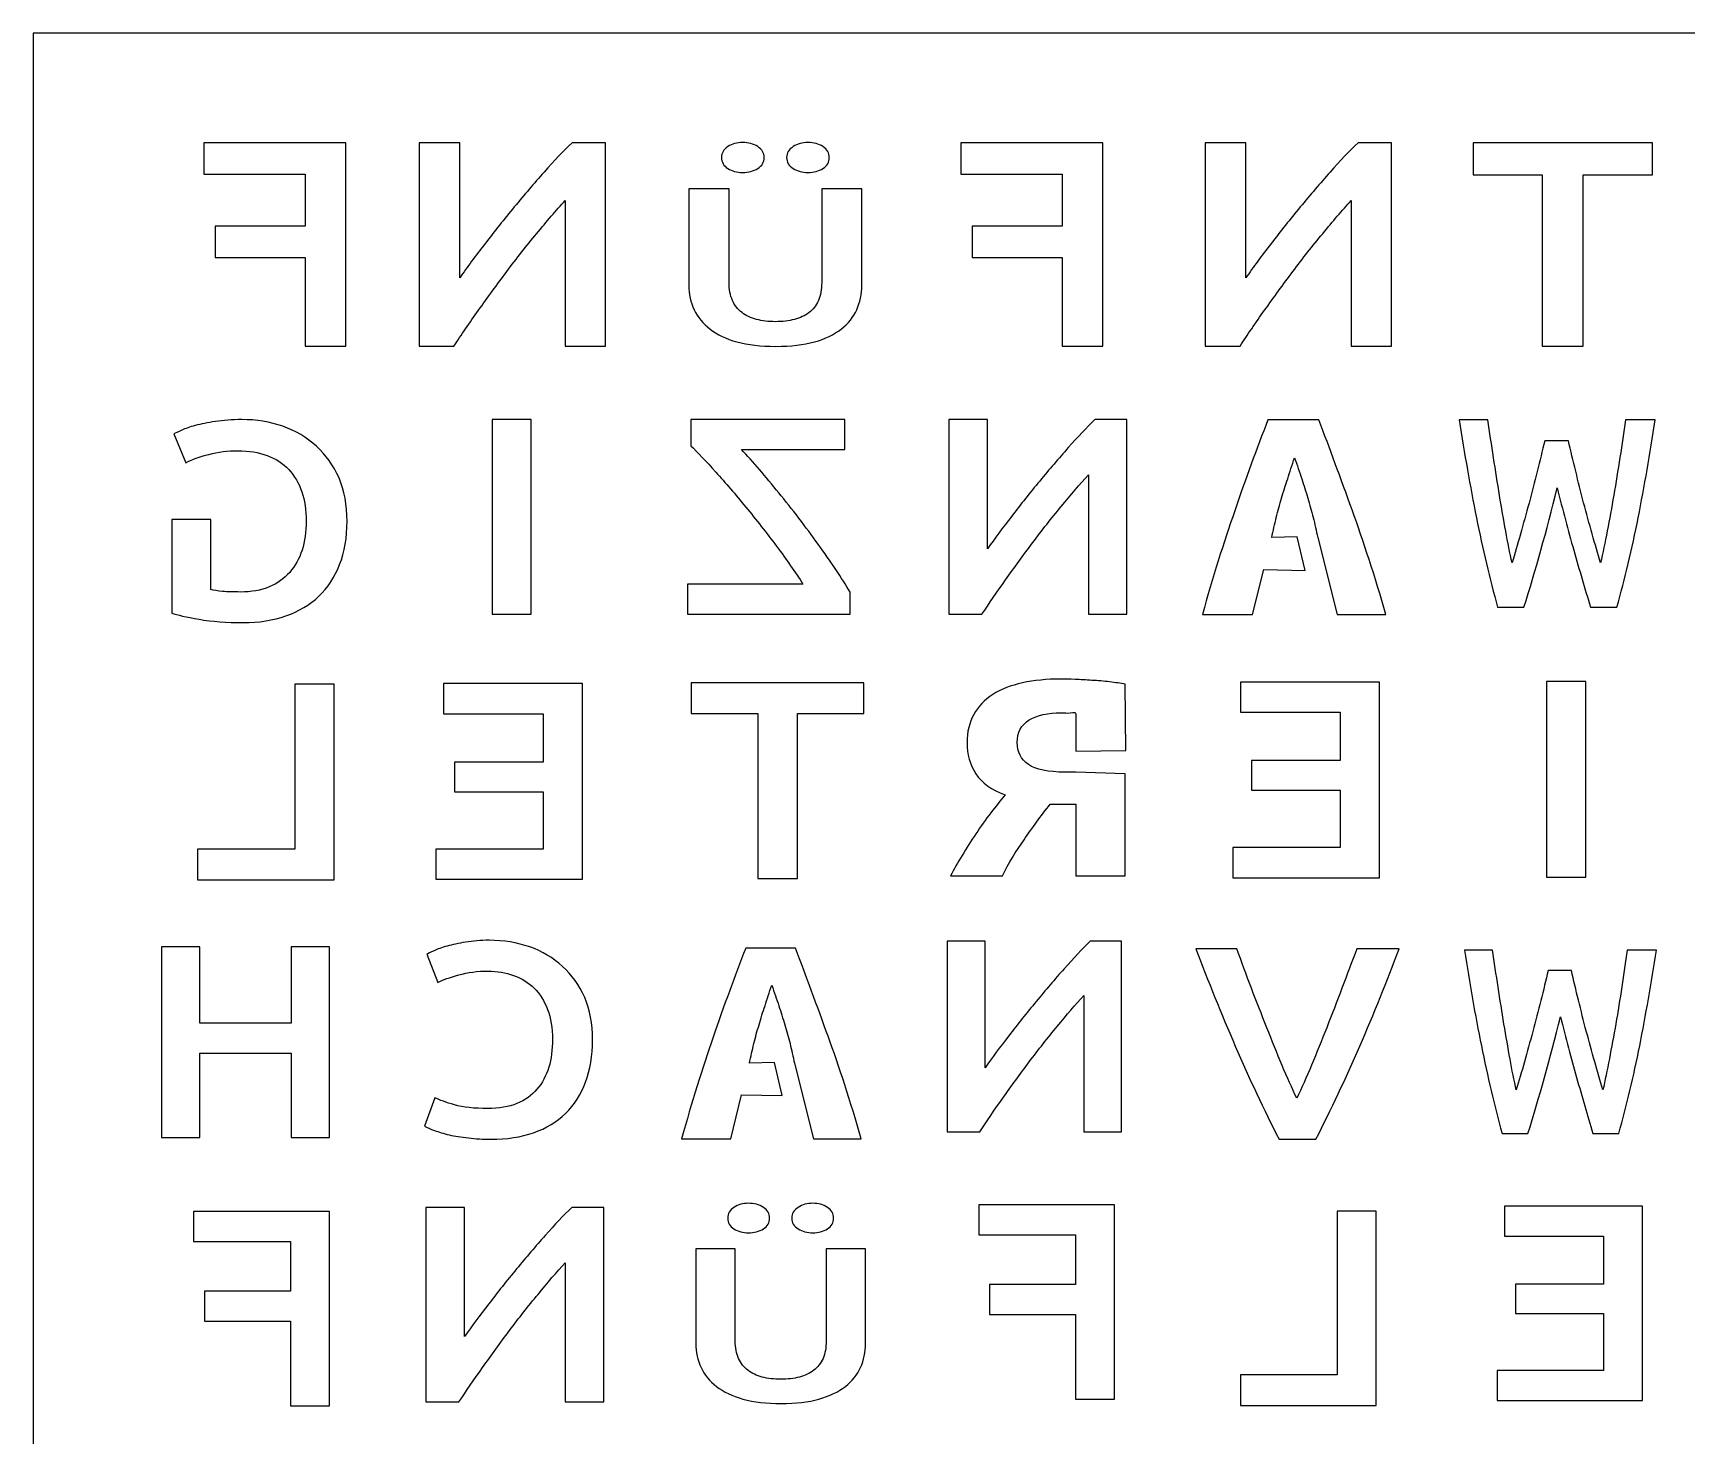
# Model space of a CAD drawing. Extents: x 0 to 384, y 0 to 384.
# Drawn here: x 0 to 207.7, y 207.9 to 384.2 of the extents above; entities that cross this region are included whole.
import ezdxf

# ---------------------------------------------------------------- set-up
doc = ezdxf.new("R2010")
doc.units = 0
doc.layers.add('Ebene_1', color=7, linetype='CONTINUOUS')

msp = doc.modelspace()

# ---------------------------------------------------------------- linework, layer by layer
at = {"layer": 'Ebene_1', "color": 7}
for p, q in [((384.19907, 384.178497), (-0.03842, 384.178497)), ((-0.03842, 384.178497), (-0.03842, -0.036533)), ((39.266135, 370.394934), (21.42568, 370.394934)), ((21.42568, 370.394934), (21.42568, 366.450466)), ((39.266135, 344.848059), (39.266135, 370.394934)), ((53.573332, 370.394934), (48.481878, 370.394934)), ((48.481878, 370.394934), (48.481878, 344.848059)), ((53.573332, 353.437414), (53.573332, 370.394934)), ((71.861835, 370.394934), (67.666477, 370.394934)), ((71.861835, 344.848059), (71.861835, 370.394934)), ((134.36432, 370.394935), (116.52378, 370.394935)), ((116.52378, 370.394935), (116.52378, 366.450463)), ((134.36432, 344.848059), (134.36432, 370.394935)), ((152.322992, 370.394934), (147.231538, 370.394934)), ((147.231538, 370.394934), (147.231538, 344.848059)), ((152.322992, 353.437414), (152.322992, 370.394934)), ((170.611495, 370.394934), (166.416137, 370.394934)), ((170.611495, 344.848059), (170.611495, 370.394934)), ((180.866716, 370.394934), (180.866716, 366.376738)), ((203.391309, 370.394934), (180.866716, 370.394934)), ((203.391309, 366.376738), (203.391309, 370.394934)), ((21.42568, 366.450466), (34.133949, 366.450466)), ((34.133949, 366.450466), (34.133949, 359.925506)), ((89.103141, 366.664404), (89.103141, 366.664404)), ((97.326067, 366.664404), (97.326067, 366.664404)), ((116.52378, 366.450463), (129.232053, 366.450463)), ((129.232053, 366.450463), (129.232053, 359.925507)), ((180.866716, 366.376738), (189.542554, 366.376738)), ((189.542554, 366.376738), (189.542554, 344.848059)), ((194.715471, 344.848059), (194.715471, 366.376738)), ((194.715471, 366.376738), (203.391309, 366.376738)), ((87.394997, 364.595856), (82.350014, 364.595856)), ((82.350014, 364.595856), (82.350014, 352.492057)), ((87.394997, 352.827498), (87.394997, 364.595856)), ((104.079194, 364.595856), (99.034211, 364.595856)), ((99.034211, 364.595856), (99.034211, 352.827498)), ((104.079194, 352.492057), (104.079194, 364.595856)), ((66.811112, 363.13269), (66.811112, 344.848059)), ((165.560772, 363.13269), (165.560772, 344.848059)), ((34.133949, 359.925506), (22.851287, 359.925506)), ((22.851287, 359.925506), (22.851287, 355.981043)), ((129.232053, 359.925507), (117.949446, 359.925507)), ((117.949446, 359.925507), (117.949446, 355.981042)), ((22.851287, 355.981043), (34.133949, 355.981043)), ((34.133949, 355.981043), (34.133949, 344.848059)), ((117.949446, 355.981042), (129.232053, 355.981042)), ((129.232053, 355.981042), (129.232053, 344.848059)), ((34.133949, 344.848059), (39.266135, 344.848059)), ((48.481878, 344.848059), (52.840163, 344.848059)), ((66.811112, 344.848059), (71.861835, 344.848059)), ((93.274191, 344.804885), (93.274191, 344.804885)), ((129.232053, 344.848059), (134.36432, 344.848059)), ((147.231538, 344.848059), (151.589823, 344.848059)), ((165.560772, 344.848059), (170.611495, 344.848059)), ((189.542554, 344.848059), (194.715471, 344.848059)), ((62.54426, 335.608882), (57.630987, 335.608882)), ((57.630987, 335.608882), (57.630987, 311.151707)), ((62.54426, 311.151707), (62.54426, 335.608882)), ((101.947112, 335.608882), (82.605976, 335.608882)), ((82.605976, 335.608882), (82.605976, 332.326749)), ((101.947112, 331.832665), (101.947112, 335.608882)), ((119.875412, 335.608882), (115.001134, 335.608882)), ((115.001134, 335.608882), (115.001134, 311.151707)), ((119.875412, 319.374684), (119.875412, 335.608882)), ((137.38382, 335.608882), (133.367415, 335.608882)), ((137.38382, 311.151707), (137.38382, 335.608882)), ((161.50317, 335.558607), (155.09153, 335.558607)), ((182.728771, 335.573089), (179.133328, 335.573089)), ((203.748283, 335.573089), (200.014554, 335.573089)), ((17.65412, 333.809002), (19.135901, 330.173953)), ((192.851325, 332.923108), (189.864342, 332.923108)), ((25.686931, 331.691498), (25.686931, 331.691498)), ((88.962035, 331.832665), (101.947112, 331.832665)), ((132.548536, 328.656408), (132.548536, 311.151707)), ((22.294433, 323.04502), (17.38116, 323.04502)), ((17.38116, 323.04502), (17.38116, 311.292874)), ((22.294433, 314.25738), (22.294433, 323.04502)), ((158.78755, 320.879234), (155.57002, 320.781414)), ((159.77622, 316.653662), (158.78755, 320.87924)), ((161.35962, 320.781581), (163.79988, 311.101433)), ((153.17762, 311.101433), (154.56522, 316.751482)), ((154.56522, 316.751482), (159.77622, 316.653662)), ((96.682891, 314.927924), (82.177039, 314.927924)), ((82.177039, 314.927924), (82.177039, 311.151707)), ((102.610014, 311.151707), (102.610014, 313.939755)), ((183.94569, 312.029027), (187.26456, 312.029027)), ((195.617051, 312.029027), (198.935921, 312.029027)), ((57.630987, 311.151707), (62.54426, 311.151707)), ((82.177039, 311.151707), (102.610014, 311.151707)), ((115.001134, 311.151707), (119.173516, 311.151707)), ((132.548536, 311.151707), (137.38382, 311.151707)), ((146.86171, 311.101433), (153.17762, 311.101433)), ((163.79988, 311.101433), (169.92442, 311.101433)), ((37.802717, 302.347551), (32.861411, 302.347551)), ((32.861411, 302.347551), (32.861411, 281.619582)), ((37.802717, 277.750833), (37.802717, 302.347551)), ((68.965917, 302.437985), (51.51448, 302.437985)), ((51.51448, 302.437985), (51.51448, 298.640223)), ((68.965917, 277.841267), (68.965917, 302.437985)), ((82.656605, 302.528387), (82.656605, 298.659639)), ((104.343447, 302.528387), (82.656605, 302.528387)), ((104.343447, 298.659639), (104.343447, 302.528387)), ((137.239423, 294.02993), (137.180427, 302.363734)), ((169.098977, 302.61882), (151.64754, 302.61882)), ((151.64754, 302.61882), (151.64754, 298.821058)), ((169.098977, 278.022102), (169.098977, 302.61882)), ((195.045377, 302.709222), (190.104071, 302.709222)), ((190.104071, 302.709222), (190.104071, 278.112504)), ((195.045377, 278.112504), (195.045377, 302.709222)), ((51.51448, 298.640223), (64.024611, 298.640223)), ((64.024611, 298.640223), (64.024611, 292.570902)), ((82.656605, 298.659639), (91.009765, 298.659639)), ((91.009765, 298.659639), (91.009765, 277.931669)), ((95.990287, 277.931669), (95.990287, 298.659639)), ((95.990287, 298.659639), (104.343447, 298.659639)), ((130.971686, 298.650462), (130.971686, 293.942048)), ((151.64754, 298.821058), (164.157671, 298.821058)), ((164.157671, 298.821058), (164.157671, 292.751737)), ((130.971686, 293.942048), (137.239423, 294.02993)), ((64.024611, 292.570902), (52.887065, 292.570902)), ((52.887065, 292.570902), (52.887065, 288.84413)), ((130.971686, 291.303902), (129.608791, 291.303902)), ((137.180427, 291.098613), (130.971682, 291.304395)), ((137.180427, 278.270174), (137.180427, 291.098613)), ((164.157671, 292.751737), (153.020125, 292.751737)), ((153.020125, 292.751737), (153.020125, 289.024965)), ((52.887065, 288.84413), (64.024611, 288.84413)), ((64.024611, 288.84413), (64.024611, 281.639029)), ((153.020125, 289.024965), (164.157671, 289.024965)), ((164.157671, 289.024965), (164.157671, 281.819864)), ((127.741115, 287.275636), (130.971682, 287.275636)), ((130.971682, 287.275636), (130.971682, 278.270174)), ((20.625797, 281.619582), (20.625797, 277.750833)), ((32.861411, 281.619582), (20.625797, 281.619582)), ((64.024611, 281.639029), (50.573279, 281.639029)), ((50.573279, 281.639029), (50.573279, 277.841267)), ((164.157671, 281.819864), (150.706339, 281.819864)), ((150.706339, 281.819864), (150.706339, 278.022102)), ((20.625797, 277.750833), (37.802717, 277.750833)), ((50.573279, 277.841267), (68.965917, 277.841267)), ((91.009765, 277.931669), (95.990287, 277.931669)), ((115.22267, 278.270174), (121.73428, 278.270174)), ((130.971682, 278.270174), (137.180427, 278.270174)), ((150.706339, 278.022102), (169.098977, 278.022102)), ((190.104071, 278.112504), (195.045377, 278.112504)), ((20.892182, 269.341651), (16.083135, 269.341651)), ((16.083135, 269.341651), (16.083135, 245.40329)), ((20.892182, 259.773213), (20.892182, 269.341651)), ((37.189506, 269.341651), (32.38046, 269.341651)), ((32.38046, 269.341651), (32.38046, 259.773213)), ((37.189506, 245.40329), (37.189506, 269.341651)), ((49.414008, 268.410011), (50.826188, 264.852072)), ((95.761747, 269.173858), (89.486117, 269.173858)), ((119.578267, 270.053131), (114.807388, 270.053131)), ((114.807388, 270.053131), (114.807388, 246.11477)), ((119.578267, 254.163311), (119.578267, 270.053131)), ((136.715266, 270.053131), (132.784062, 270.053131)), ((136.715266, 246.11477), (136.715266, 270.053131)), ((151.189564, 269.104491), (146.037014, 269.104491)), ((171.570761, 269.104491), (166.265543, 269.104491)), ((183.317526, 268.950871), (179.798354, 268.950871)), ((203.891148, 268.950871), (200.236623, 268.950871)), ((193.225349, 266.357104), (190.301729, 266.357104)), ((131.982554, 263.248141), (131.982554, 246.11477)), ((32.38046, 259.773213), (20.892182, 259.773213)), ((20.892182, 245.40329), (20.892182, 256.00802)), ((20.892182, 256.00802), (32.38046, 256.00802)), ((32.38046, 256.00802), (32.38046, 245.40329)), ((93.103737, 254.805886), (89.954457, 254.710136)), ((94.071437, 250.669941), (93.103737, 254.805881)), ((95.621247, 254.7103), (98.009737, 245.235498)), ((50.444517, 250.37852), (49.146838, 246.820581)), ((87.612817, 245.235498), (88.970967, 250.765691)), ((88.970967, 250.765691), (94.071437, 250.669941)), ((16.083135, 245.40329), (20.892182, 245.40329)), ((32.38046, 245.40329), (37.189506, 245.40329)), ((81.430877, 245.235498), (87.612817, 245.235498)), ((98.009737, 245.235498), (104.00436, 245.235498)), ((114.807388, 246.11477), (118.89126, 246.11477)), ((131.982554, 246.11477), (136.715266, 246.11477)), ((184.50863, 245.906252), (187.757097, 245.906252)), ((195.932405, 245.906252), (199.180871, 245.906252)), ((57.505419, 245.162512), (57.505419, 245.162512)), ((156.494782, 245.16613), (161.112993, 245.16613)), ((135.811032, 236.921792), (118.755724, 236.921792)), ((118.755724, 236.921792), (118.755724, 233.150917)), ((135.811032, 212.499217), (135.811032, 236.921792)), ((37.191572, 236.105021), (20.136264, 236.105021)), ((20.136264, 236.105021), (20.136264, 232.334146)), ((37.191572, 211.682446), (37.191572, 236.105021)), ((54.170534, 236.595072), (49.303151, 236.595072)), ((49.303151, 236.595072), (49.303151, 212.172497)), ((54.170534, 220.38384), (54.170534, 236.595072)), ((71.654172, 236.595072), (67.643449, 236.595072)), ((71.654172, 212.172497), (71.654172, 236.595072)), ((168.684132, 236.144112), (163.777811, 236.144112)), ((163.777811, 236.144112), (163.777811, 215.562895)), ((168.684132, 211.721537), (168.684132, 236.144112)), ((202.160832, 236.758422), (184.83295, 236.758422)), ((184.83295, 236.758422), (184.83295, 232.987547)), ((202.160832, 212.335847), (202.160832, 236.758422)), ((89.845865, 233.418084), (89.845865, 233.418084)), ((97.916148, 233.418084), (97.916148, 233.418084)), ((118.755724, 233.150917), (130.904711, 233.150917)), ((130.904711, 233.150917), (130.904711, 226.913116)), ((184.83295, 232.987547), (197.254511, 232.987547)), ((197.254511, 232.987547), (197.254511, 226.961197)), ((20.136264, 232.334146), (32.285251, 232.334146)), ((32.285251, 232.334146), (32.285251, 226.096345)), ((88.16943, 231.387935), (83.218097, 231.387935)), ((83.218097, 231.387935), (83.218097, 219.508821)), ((88.16943, 219.838034), (88.16943, 231.387935)), ((104.543916, 231.387935), (99.592583, 231.387935)), ((99.592583, 231.387935), (99.592583, 219.838034)), ((104.543916, 219.508821), (104.543916, 231.387935)), ((66.825729, 229.652434), (66.825729, 212.172497)), ((130.904711, 226.913116), (120.118591, 226.913116)), ((120.118591, 226.913116), (120.118591, 223.142246)), ((197.254511, 226.961197), (186.195817, 226.961197)), ((186.195817, 226.961197), (186.195817, 223.26081)), ((32.285251, 226.096345), (21.499131, 226.096345)), ((21.499131, 226.096345), (21.499131, 222.325475)), ((21.499131, 222.325475), (32.285251, 222.325475)), ((32.285251, 222.325475), (32.285251, 211.682446)), ((120.118591, 223.142246), (130.904711, 223.142246)), ((130.904711, 223.142246), (130.904711, 212.499217)), ((186.195817, 223.26081), (197.254511, 223.26081)), ((197.254511, 223.26081), (197.254511, 216.106721)), ((197.254511, 216.106721), (183.898413, 216.106721)), ((183.898413, 216.106721), (183.898413, 212.335847)), ((151.628824, 215.562895), (151.628824, 211.721537)), ((163.777811, 215.562895), (151.628824, 215.562895)), ((49.303151, 212.172497), (53.469631, 212.172497)), ((66.825729, 212.172497), (71.654172, 212.172497)), ((93.939487, 211.964347), (93.939487, 211.964347)), ((130.904711, 212.499217), (135.811032, 212.499217)), ((183.898413, 212.335847), (202.160832, 212.335847)), ((32.285251, 211.682446), (37.191572, 211.682446)), ((151.628824, 211.721537), (168.684132, 211.721537))]:
    msp.add_line(p, q, dxfattribs=at)
for points in [[(67.666477, 370.394934), (66.5803, 369.362737), (65.41266, 368.133931), (64.163556, 366.708515)], [(87.2361, 369.906993), (86.706443, 369.571553), (86.441615, 369.114981), (86.441615, 368.537278)], [(89.103141, 370.438106), (88.388104, 370.438106), (87.765757, 370.261069), (87.2361, 369.906993)], [(91.009907, 369.906993), (90.453767, 370.261069), (89.818178, 370.438106), (89.103141, 370.438106)], [(91.804392, 368.537278), (91.804392, 369.114981), (91.539564, 369.571553), (91.009907, 369.906993)], [(95.459026, 369.906993), (94.902886, 369.571553), (94.624816, 369.114981), (94.624816, 368.537278)], [(97.326067, 370.438106), (96.61103, 370.438106), (95.988683, 370.261069), (95.459026, 369.906993)], [(99.193108, 369.906993), (98.663451, 370.261069), (98.041104, 370.438106), (97.326067, 370.438106)], [(99.987593, 368.537278), (99.987593, 369.114981), (99.722765, 369.571553), (99.193108, 369.906993)], [(166.416137, 370.394934), (165.32996, 369.362737), (164.16232, 368.133931), (162.913216, 366.708515)], [(86.441615, 368.537278), (86.441615, 367.959576), (86.706443, 367.503004), (87.2361, 367.167564)], [(91.009907, 367.167564), (91.539564, 367.503004), (91.804392, 367.959576), (91.804392, 368.537278)], [(94.624816, 368.537278), (94.624816, 367.959576), (94.902886, 367.503004), (95.459026, 367.167564)], [(99.193108, 367.167564), (99.722765, 367.503004), (99.987593, 367.959576), (99.987593, 368.537278)], [(64.163556, 366.708515), (62.914453, 365.307676), (61.665349, 363.845397), (60.416246, 362.321678)], [(87.2361, 367.167564), (87.765757, 366.832124), (88.388104, 366.664404), (89.103141, 366.664404)], [(89.103141, 366.664404), (89.818178, 366.664404), (90.453767, 366.832124), (91.009907, 367.167564)], [(95.459026, 367.167564), (95.988683, 366.832124), (96.61103, 366.664404), (97.326067, 366.664404)], [(97.326067, 366.664404), (98.041104, 366.664404), (98.663451, 366.832124), (99.193108, 367.167564)], [(162.913216, 366.708515), (161.664113, 365.307676), (160.415009, 363.845397), (159.165906, 362.321678)], [(60.416246, 362.321678), (59.139988, 360.797958), (57.918039, 359.261952), (56.750399, 357.713659)], [(63.226729, 358.967037), (64.475832, 360.515333), (65.670627, 361.903884), (66.811112, 363.13269)], [(159.165906, 362.321678), (157.889648, 360.797958), (156.667699, 359.261952), (155.500059, 357.713659)], [(161.976389, 358.967037), (163.225492, 360.515333), (164.420287, 361.903884), (165.560772, 363.13269)], [(56.750399, 357.713659), (55.555605, 356.18994), (54.496582, 354.764525), (53.573332, 353.437414)], [(59.479419, 354.211562), (60.701368, 355.858162), (61.950471, 357.44332), (63.226729, 358.967037)], [(155.500059, 357.713659), (154.305265, 356.18994), (153.246242, 354.764525), (152.322992, 353.437414)], [(158.229079, 354.211562), (159.451028, 355.858162), (160.700131, 357.44332), (161.976389, 358.967037)], [(55.935767, 349.34549), (57.076252, 350.967514), (58.25747, 352.589538), (59.479419, 354.211562)], [(154.685427, 349.34549), (155.825912, 350.967514), (157.00713, 352.589538), (158.229079, 354.211562)], [(82.350014, 352.492057), (82.350014, 351.373923), (82.575118, 350.348967), (83.025327, 349.417189)], [(87.831964, 350.563276), (87.540653, 351.196885), (87.394997, 351.951626), (87.394997, 352.827498)], [(99.034211, 352.827498), (99.034211, 351.951626), (98.901797, 351.196885), (98.636968, 350.563276)], [(103.443606, 349.417189), (103.867331, 350.348967), (104.079194, 351.373923), (104.079194, 352.492057)], [(52.840163, 344.848059), (53.763413, 346.248898), (54.795281, 347.748042), (55.935767, 349.34549)], [(83.025327, 349.417189), (83.449052, 348.48541), (84.111124, 347.674763), (85.011541, 346.985247)], [(89.023693, 349.053795), (88.494036, 349.445142), (88.096793, 349.948302), (87.831964, 350.563276)], [(98.636968, 350.563276), (98.345657, 349.948302), (97.948414, 349.445142), (97.44524, 349.053795)], [(101.497116, 346.985247), (102.37105, 347.674763), (103.01988, 348.48541), (103.443606, 349.417189)], [(151.589823, 344.848059), (152.513073, 346.248898), (153.544941, 347.748042), (154.685427, 349.34549)], [(85.011541, 346.985247), (85.885475, 346.295731), (87.010996, 345.755299), (88.388104, 345.363953)], [(90.85101, 348.187241), (90.135973, 348.373597), (89.526867, 348.662448), (89.023693, 349.053795)], [(93.234466, 347.907708), (92.360532, 347.907708), (91.566047, 348.000885), (90.85101, 348.187241)], [(95.617923, 348.187241), (94.902886, 348.000885), (94.1084, 347.907708), (93.234466, 347.907708)], [(97.44524, 349.053795), (96.915583, 348.662448), (96.306477, 348.373597), (95.617923, 348.187241)], [(98.120552, 345.363953), (99.471178, 345.755299), (100.596699, 346.295731), (101.497116, 346.985247)], [(88.388104, 345.363953), (89.765213, 344.991241), (91.393908, 344.804885), (93.274191, 344.804885)], [(93.274191, 344.804885), (95.154473, 344.804885), (96.769927, 344.991241), (98.120552, 345.363953)], [(20.344722, 334.867755), (19.642826, 334.679532), (19.07091, 334.479546), (18.628976, 334.267795)], [(22.879346, 335.361839), (21.891493, 335.220672), (21.046618, 335.055977), (20.344722, 334.867755)], [(26.193855, 335.608881), (24.94604, 335.608881), (23.841204, 335.526534), (22.879346, 335.361839)], [(31.341093, 334.76188), (29.729332, 335.326547), (28.013586, 335.608881), (26.193855, 335.608881)], [(35.55247, 332.256166), (34.356647, 333.361974), (32.952855, 334.197212), (31.341093, 334.76188)], [(133.367415, 335.608882), (132.327568, 334.620713), (131.209734, 333.444321), (130.013911, 332.079707)], [(155.09153, 335.558607), (153.68801, 331.976306), (152.30041, 328.170105), (150.92877, 324.139984)], [(165.66593, 324.258529), (164.23048, 328.235952), (162.84292, 332.002645), (161.50317, 335.558607)], [(179.133328, 335.573089), (179.778664, 331.314999), (180.497752, 327.215457), (181.290594, 323.274461)], [(183.447859, 330.816712), (183.189725, 332.424821), (182.950029, 334.01028), (182.728771, 335.573089)], [(200.014554, 335.573089), (199.793296, 334.032929), (199.562819, 332.458795), (199.323122, 330.850686)], [(201.618674, 323.274461), (202.393078, 327.215457), (203.102947, 331.314999), (203.748283, 335.573089)], [(18.628976, 334.267795), (18.161045, 334.056045), (17.836093, 333.903114), (17.65412, 333.809002)], [(189.864342, 332.923108), (189.569331, 331.700039), (189.255882, 330.420348), (188.923995, 329.084032)], [(193.764015, 329.118006), (193.432128, 330.431672), (193.127898, 331.700039), (192.851325, 332.923108)], [(19.135901, 330.173953), (19.915785, 330.597454), (20.890641, 330.950371), (22.060468, 331.232705)], [(22.060468, 331.232705), (23.204298, 331.538567), (24.413119, 331.691498), (25.686931, 331.691498)], [(25.686931, 331.691498), (28.468519, 331.691498), (30.600203, 330.903316), (32.081984, 329.326951)], [(38.399048, 328.268199), (37.697152, 329.844563), (36.748293, 331.173886), (35.55247, 332.256166)], [(82.605976, 332.326749), (83.463849, 331.479747), (84.503695, 330.373939), (85.725514, 329.009325)], [(91.2237, 329.326951), (90.417819, 330.268064), (89.663931, 331.103302), (88.962035, 331.832665)], [(130.013911, 332.079707), (128.818088, 330.738621), (127.622265, 329.338715), (126.426442, 327.87999)], [(157.57963, 328.169937), (157.83483, 329.012835), (158.12192, 329.895241), (158.44091, 330.817155)], [(158.44091, 330.817155), (158.7599, 329.895241), (159.06293, 329.012835), (159.35002, 328.169937)], [(184.194605, 326.060335), (183.936471, 327.623145), (183.687556, 329.208604), (183.447859, 330.816712)], [(199.323122, 330.850686), (199.064988, 329.242578), (198.806854, 327.657119), (198.548719, 326.094309)], [(32.081984, 329.326951), (33.537768, 327.774114), (34.26566, 325.609555), (34.26566, 322.833274)], [(85.725514, 329.009325), (86.947333, 327.668239), (88.208146, 326.19775), (89.507954, 324.597857)], [(93.641342, 326.397736), (92.809465, 327.432961), (92.003584, 328.409366), (91.2237, 329.326951)], [(129.117044, 324.668441), (130.312867, 326.150694), (131.456697, 327.480016), (132.548536, 328.656408)], [(188.923995, 329.084032), (188.592108, 327.770366), (188.251002, 326.445375), (187.900677, 325.10906)], [(194.759676, 325.143034), (194.409351, 326.479349), (194.077464, 327.80434), (193.764015, 329.118006)], [(39.412898, 322.833274), (39.412898, 324.880193), (39.074948, 326.691834), (38.399048, 328.268199)], [(96.175966, 323.221484), (95.318093, 324.327289), (94.473219, 325.38604), (93.641342, 326.397736)], [(126.426442, 327.87999), (125.204623, 326.421264), (124.034796, 324.950776), (122.916962, 323.468526)], [(156.81406, 325.720258), (157.03742, 326.536817), (157.29256, 327.353378), (157.57963, 328.169937)], [(159.35002, 328.169937), (159.60519, 327.353378), (159.86037, 326.536817), (160.11558, 325.720258)], [(187.26456, 312.029027), (188.702737, 316.604209), (190.094819, 321.598403), (191.440805, 327.011611)], [(191.440805, 327.011611), (192.123018, 324.271034), (192.814449, 321.666353), (193.515099, 319.197567)], [(89.507954, 324.597857), (90.807761, 323.021496), (92.094571, 321.386313), (93.368382, 319.692309)], [(125.529575, 320.11581), (126.699402, 321.692175), (127.895225, 323.209718), (129.117044, 324.668441)], [(150.92877, 324.139984), (149.52524, 320.136223), (148.16954, 315.790039), (146.86171, 311.101433)], [(156.14421, 323.310108), (156.33555, 324.126668), (156.55886, 324.930037), (156.81406, 325.720258)], [(160.11558, 325.720258), (160.33894, 324.930037), (160.56217, 324.126668), (160.78547, 323.310108)], [(169.92442, 311.101433), (168.52089, 315.921753), (167.10137, 320.307445), (165.66593, 324.258529)], [(184.969008, 321.575755), (184.710874, 323.025318), (184.45274, 324.520178), (184.194605, 326.060335)], [(187.900677, 325.10906), (187.531914, 323.795397), (187.172369, 322.493057), (186.822044, 321.20204)], [(195.838309, 321.236014), (195.469545, 322.527031), (195.110001, 323.829371), (194.759676, 325.143034)], [(198.548719, 326.094309), (198.272147, 324.554152), (197.995574, 323.059292), (197.719002, 321.609729)], [(34.26566, 322.833274), (34.26566, 321.515716), (34.096685, 320.304033), (33.758735, 319.198225)], [(38.477037, 317.398346), (39.100944, 318.97471), (39.412898, 320.786353), (39.412898, 322.833274)], [(98.593608, 319.939351), (97.813724, 321.021632), (97.007843, 322.115676), (96.175966, 323.221484)], [(122.916962, 323.468526), (121.773131, 322.0098), (120.759281, 320.645186), (119.875412, 319.374684)], [(155.57002, 320.781414), (155.76137, 321.65065), (155.95281, 322.493548), (156.14421, 323.310108)], [(160.78547, 323.310108), (160.97681, 322.493548), (161.16823, 321.65065), (161.35962, 320.781414)], [(181.290594, 323.274461), (182.083435, 319.356113), (182.968467, 315.607635), (183.94569, 312.029027)], [(198.935921, 312.029027), (199.931582, 315.607635), (200.825833, 319.356113), (201.618674, 323.274461)], [(122.137077, 315.4573), (123.228916, 317.010137), (124.359748, 318.562973), (125.529575, 320.11581)], [(185.771069, 317.600783), (185.494496, 318.823851), (185.227143, 320.148842), (184.969008, 321.575755)], [(186.822044, 321.20204), (186.453281, 319.933673), (186.102956, 318.733254), (185.771069, 317.600783)], [(196.889284, 317.600783), (196.538959, 318.755903), (196.188634, 319.967647), (195.838309, 321.236014)], [(197.719002, 321.609729), (197.442429, 320.160167), (197.165857, 318.823851), (196.889284, 317.600783)], [(33.758735, 319.198225), (33.394789, 318.115945), (32.874866, 317.186595), (32.198966, 316.410177)], [(93.368382, 319.692309), (94.616197, 318.021833), (95.721034, 316.433705), (96.682891, 314.927924)], [(100.816279, 316.763094), (100.114383, 317.798319), (99.373493, 318.857071), (98.593608, 319.939351)], [(193.515099, 319.197567), (194.21575, 316.728781), (194.9164, 314.339267), (195.617051, 312.029027)], [(32.198966, 316.410177), (31.49707, 315.633759), (30.639197, 315.022035), (29.625347, 314.575006)], [(35.864424, 313.410379), (36.982258, 314.492659), (37.853129, 315.821981), (38.477037, 317.398346)], [(102.610014, 313.939755), (102.090091, 314.810285), (101.492179, 315.751398), (100.816279, 316.763094)], [(23.776213, 314.010338), (23.152306, 314.080922), (22.658379, 314.163269), (22.294433, 314.25738)], [(25.998884, 313.939755), (25.141011, 313.939755), (24.400121, 313.963283), (23.776213, 314.010338)], [(29.625347, 314.575006), (28.585501, 314.151505), (27.37668, 313.939755), (25.998884, 313.939755)], [(119.173516, 311.151707), (120.057385, 312.492793), (121.045239, 313.927991), (122.137077, 315.4573)], [(31.731036, 310.939957), (33.342797, 311.504624), (34.720593, 312.328098), (35.864424, 313.410379)], [(17.38116, 311.292874), (18.05706, 311.057596), (19.200891, 310.79879), (20.812652, 310.516456)], [(20.812652, 310.516456), (22.424414, 310.234122), (24.283138, 310.092955), (26.388827, 310.092955)], [(26.388827, 310.092955), (28.338538, 310.092955), (30.119274, 310.375289), (31.731036, 310.939957)], [(124.258161, 302.521725), (122.811136, 302.205744), (121.566022, 301.718639), (120.522818, 301.060312)], [(129.104011, 302.995697), (127.320469, 302.995697), (125.705186, 302.837706), (124.258161, 302.521725)], [(130.870727, 302.956199), (130.197693, 302.98286), (129.608787, 302.995697), (129.104011, 302.995697)], [(132.990786, 302.837706), (132.250448, 302.89004), (131.543761, 302.929538), (130.870727, 302.956199)], [(135.211801, 302.640218), (134.471462, 302.745874), (133.731125, 302.811045), (132.990786, 302.837706)], [(137.180427, 302.363734), (136.574696, 302.469094), (135.918487, 302.561223), (135.211801, 302.640218)], [(120.522818, 301.060312), (119.479614, 300.401985), (118.688799, 299.559402), (118.150371, 298.532463)], [(118.150371, 298.532463), (117.578292, 297.531889), (117.292251, 296.34696), (117.292251, 294.977676)], [(123.601956, 295.01668), (123.601956, 296.306969), (124.106732, 297.254912), (125.116284, 297.86051)], [(125.116284, 297.86051), (126.125836, 298.466107), (127.455079, 298.768955), (129.104014, 298.768955)], [(129.104014, 298.768955), (129.339577, 298.768955), (129.625616, 298.756119), (129.962134, 298.729458)], [(129.962134, 298.729458), (130.298652, 298.729458), (130.971686, 298.934056), (130.971686, 298.650462)], [(117.292251, 294.977676), (117.292251, 293.555761), (117.66242, 292.265472), (118.402759, 291.106907)], [(125.015329, 292.251845), (124.07308, 292.910172), (123.601956, 293.83175), (123.601956, 295.01668)], [(118.402759, 291.106907), (119.143097, 289.948343), (120.371385, 289.066163), (122.087624, 288.460565)], [(129.608791, 291.303902), (127.488731, 291.303902), (125.957578, 291.619883), (125.015329, 292.251845)], [(122.087624, 288.460565), (121.515545, 287.775972), (120.909813, 287.012285), (120.27043, 286.169702)], [(124.460071, 282.812403), (125.469623, 284.286948), (126.563305, 285.774726), (127.741115, 287.275636)], [(120.27043, 286.169702), (119.631047, 285.353385), (119.00849, 284.484437), (118.402759, 283.562858)], [(118.402759, 283.562858), (117.797027, 282.667545), (117.224948, 281.759099), (116.68652, 280.837521)], [(121.73428, 278.270174), (122.50827, 279.85008), (123.416867, 281.364123), (124.460071, 282.812403)], [(116.68652, 280.837521), (116.114441, 279.942208), (115.62649, 279.086492), (115.22267, 278.270174)], [(57.276417, 270.171709), (56.182295, 270.171709), (55.189952, 270.091108), (54.299388, 269.929907)], [(62.352633, 269.342675), (60.775062, 269.895364), (59.08299, 270.171709), (57.276417, 270.171709)], [(50.330016, 268.859071), (49.897457, 268.651813), (49.59212, 268.502126), (49.414008, 268.410011)], [(51.971199, 269.446304), (51.309637, 269.262074), (50.762576, 269.06633), (50.330016, 268.859071)], [(54.299388, 269.929907), (53.408824, 269.791735), (52.632761, 269.630534), (51.971199, 269.446304)], [(66.474673, 266.890115), (65.304217, 267.972465), (63.930204, 268.789985), (62.352633, 269.342675)], [(89.486117, 269.173858), (88.112367, 265.667549), (86.754207, 261.942089), (85.411667, 257.99746)], [(99.836207, 258.11349), (98.431207, 262.00654), (97.073077, 265.693329), (95.761747, 269.173858)], [(132.784062, 270.053131), (131.766274, 269.085924), (130.672152, 267.934487), (129.501696, 266.598821)], [(146.037014, 269.104491), (147.58914, 265.028405), (149.243045, 260.952321), (150.998729, 256.876239)], [(153.021581, 264.164828), (152.385464, 265.845925), (151.774792, 267.492479), (151.189564, 269.104491)], [(166.265543, 269.104491), (165.65487, 267.492479), (165.031475, 265.845925), (164.395358, 264.164828)], [(166.647213, 256.876239), (168.402897, 260.952321), (170.04408, 265.028405), (171.570761, 269.104491)], [(179.798354, 268.950871), (180.43, 264.783108), (181.133834, 260.77053), (181.909857, 256.913135)], [(184.02136, 264.295391), (183.768702, 265.869387), (183.53409, 267.421213), (183.317526, 268.950871)], [(200.236623, 268.950871), (200.020059, 267.443382), (199.794471, 265.90264), (199.559859, 264.328645)], [(201.806715, 256.913135), (202.564691, 260.77053), (203.259502, 264.783108), (203.891148, 268.950871)], [(53.459713, 265.819279), (54.57928, 266.141681), (55.800625, 266.302882), (57.123749, 266.302882)], [(57.123749, 266.302882), (58.26876, 266.302882), (59.337437, 266.118652), (60.32978, 265.750193)], [(69.260866, 262.986745), (68.57386, 264.52967), (67.645128, 265.830793), (66.474673, 266.890115)], [(129.501696, 266.598821), (128.331241, 265.286183), (127.160785, 263.915974), (125.990329, 262.488193)], [(190.301729, 266.357104), (190.012977, 265.15998), (189.706177, 263.907435), (189.38133, 262.599467)], [(194.118677, 262.63272), (193.793831, 263.918519), (193.496055, 265.15998), (193.225349, 266.357104)], [(50.826188, 264.852072), (51.43686, 265.197503), (52.314702, 265.519905), (53.459713, 265.819279)], [(60.32978, 265.750193), (61.322123, 265.404762), (62.187242, 264.875101), (62.925138, 264.16121)], [(62.925138, 264.16121), (63.63759, 263.44732), (64.197373, 262.549199), (64.604488, 261.466849)], [(91.921437, 261.941925), (92.171227, 262.766943), (92.452227, 263.63063), (92.764447, 264.532987)], [(92.764447, 264.532987), (93.076667, 263.63063), (93.373267, 262.766943), (93.654267, 261.941925)], [(154.9681, 259.190622), (154.306538, 260.825662), (153.657699, 262.483731), (153.021581, 264.164828)], [(164.395358, 264.164828), (163.759241, 262.483731), (163.123124, 260.825662), (162.487006, 259.190622)], [(184.752265, 259.639912), (184.499607, 261.169569), (184.255972, 262.721396), (184.02136, 264.295391)], [(199.559859, 264.328645), (199.307201, 262.754649), (199.054542, 261.202823), (198.801884, 259.673165)], [(70.253209, 257.667113), (70.253209, 259.670609), (69.922428, 261.44382), (69.260866, 262.986745)], [(91.172107, 259.544212), (91.390737, 260.343449), (91.640467, 261.142688), (91.921437, 261.941925)], [(93.654267, 261.941925), (93.904037, 261.142688), (94.153797, 260.343449), (94.403587, 259.544212)], [(125.990329, 262.488193), (124.794429, 261.060411), (123.649418, 259.621117), (122.555296, 258.17031)], [(128.623855, 259.344771), (129.79431, 260.795581), (130.913877, 262.096704), (131.982554, 263.248141)], [(189.38133, 262.599467), (189.056484, 261.313668), (188.722613, 260.016784), (188.37972, 258.708816)], [(195.093217, 258.742069), (194.750324, 260.050037), (194.425477, 261.346921), (194.118677, 262.63272)], [(64.604488, 261.466849), (65.011603, 260.384499), (65.21516, 259.129434), (65.21516, 257.701656)], [(187.757097, 245.906252), (189.164766, 250.38438), (190.527317, 255.272632), (191.844751, 260.571008)], [(191.844751, 260.571008), (192.512491, 257.888568), (193.189255, 255.33914), (193.875042, 252.922724)], [(65.21516, 257.701656), (65.21516, 256.435076), (65.062492, 255.272125), (64.757156, 254.212803)], [(69.375367, 252.347476), (69.960595, 253.890401), (70.253209, 255.663613), (70.253209, 257.667113)], [(85.411667, 257.99746), (84.037907, 254.078631), (82.710967, 249.824643), (81.430877, 245.235498)], [(90.516467, 257.185189), (90.703747, 257.984426), (90.922317, 258.770754), (91.172107, 259.544212)], [(94.403587, 259.544212), (94.622217, 258.770754), (94.840707, 257.984426), (95.059267, 257.185189)], [(104.00436, 245.235498), (102.63061, 249.953564), (101.2412, 254.246221), (99.836207, 258.11349)], [(122.555296, 258.17031), (121.435729, 256.742529), (120.443387, 255.406862), (119.578267, 254.163311)], [(125.112487, 254.888716), (126.257498, 256.431641), (127.427954, 257.916993), (128.623855, 259.344771)], [(156.876452, 254.458222), (156.240335, 255.978119), (155.604218, 257.555585), (154.9681, 259.190622)], [(162.487006, 259.190622), (161.850889, 257.578614), (161.214772, 256.012662), (160.578655, 254.492765)], [(185.510241, 255.250464), (185.257582, 256.669277), (185.004924, 258.132426), (184.752265, 259.639912)], [(188.37972, 258.708816), (188.018779, 257.42302), (187.666862, 256.148307), (187.323968, 254.884676)], [(196.148969, 254.91793), (195.788028, 256.18156), (195.436111, 257.456273), (195.093217, 258.742069)], [(198.801884, 259.673165), (198.531178, 258.16568), (198.260472, 256.70253), (197.989767, 255.283717)], [(89.954457, 254.710136), (90.141747, 255.560933), (90.329127, 256.38595), (90.516467, 257.185189)], [(95.059267, 257.185189), (95.246547, 256.38595), (95.433917, 255.560933), (95.621247, 254.710136)], [(150.998729, 256.876239), (152.754412, 252.800154), (154.58643, 248.896784), (156.494782, 245.16613)], [(161.112993, 245.16613), (163.021345, 248.896784), (164.866085, 252.800154), (166.647213, 256.876239)], [(181.909857, 256.913135), (182.685879, 253.077907), (183.552137, 249.408946), (184.50863, 245.906252)], [(199.180871, 245.906252), (200.155411, 249.408946), (201.030693, 253.077907), (201.806715, 256.913135)], [(64.757156, 254.212803), (64.426375, 253.153482), (63.930204, 252.232333), (63.268642, 251.449356)], [(121.791955, 250.329027), (122.860632, 251.848924), (123.967476, 253.36882), (125.112487, 254.888716)], [(158.70847, 250.313051), (158.123242, 251.579631), (157.512569, 252.961355), (156.876452, 254.458222)], [(160.578655, 254.492765), (159.942537, 252.972869), (159.319142, 251.579631), (158.70847, 250.313051)], [(186.295287, 251.359813), (186.024581, 252.556937), (185.762899, 253.85382), (185.510241, 255.250464)], [(187.323968, 254.884676), (186.963027, 253.643215), (186.620134, 252.468261), (186.295287, 251.359813)], [(197.17765, 251.359813), (196.834757, 252.49043), (196.491863, 253.676469), (196.148969, 254.91793)], [(197.989767, 255.283717), (197.719061, 253.864905), (197.448356, 252.556937), (197.17765, 251.359813)], [(63.268642, 251.449356), (62.60708, 250.689408), (61.767405, 250.090661), (60.749617, 249.653115)], [(66.856343, 248.409563), (67.950465, 249.491914), (68.790139, 250.804551), (69.375367, 252.347476)], [(193.875042, 252.922724), (194.56083, 250.506309), (195.246617, 248.167485), (195.932405, 245.906252)], [(52.925375, 249.480399), (51.856698, 249.802801), (51.029745, 250.102175), (50.444517, 250.37852)], [(57.085582, 249.031339), (55.380787, 249.031339), (53.994052, 249.181026), (52.925375, 249.480399)], [(60.749617, 249.653115), (59.73183, 249.238598), (58.510484, 249.031339), (57.085582, 249.031339)], [(118.89126, 246.11477), (119.75638, 247.427407), (120.723278, 248.83216), (121.791955, 250.329027)], [(62.848804, 245.991547), (64.426375, 246.544236), (65.762221, 247.350242), (66.856343, 248.409563)], [(49.146838, 246.820581), (49.452175, 246.636351), (49.872012, 246.452121), (50.40635, 246.267891)], [(50.40635, 246.267891), (50.915244, 246.083662), (51.525917, 245.899432), (52.238368, 245.715202)], [(52.238368, 245.715202), (52.95082, 245.554001), (53.752327, 245.427343), (54.642891, 245.335228)], [(54.642891, 245.335228), (55.533456, 245.220084), (56.487632, 245.162512), (57.505419, 245.162512)], [(57.505419, 245.162512), (59.490105, 245.162512), (61.271233, 245.438857), (62.848804, 245.991547)], [(89.845865, 237.121735), (89.144102, 237.121735), (88.533307, 236.947983), (88.013482, 236.60048)], [(91.717235, 236.60048), (91.171419, 236.947983), (90.547629, 237.121735), (89.845865, 237.121735)], [(97.916148, 237.121735), (97.214384, 237.121735), (96.60359, 236.947983), (96.083765, 236.60048)], [(99.748531, 236.60048), (99.228706, 236.947983), (98.617912, 237.121735), (97.916148, 237.121735)], [(67.643449, 236.595072), (66.605074, 235.608301), (65.488821, 234.433574), (64.29469, 233.07089)], [(88.013482, 236.60048), (87.493657, 236.271267), (87.233745, 235.823171), (87.233745, 235.256192)], [(87.233745, 235.256192), (87.233745, 234.689214), (87.493657, 234.241117), (88.013482, 233.911904)], [(92.496973, 235.256192), (92.496973, 235.823171), (92.23706, 236.271267), (91.717235, 236.60048)], [(91.717235, 233.911904), (92.23706, 234.241117), (92.496973, 234.689214), (92.496973, 235.256192)], [(96.083765, 236.60048), (95.537949, 236.271267), (95.265041, 235.823171), (95.265041, 235.256192)], [(95.265041, 235.256192), (95.265041, 234.689214), (95.537949, 234.241117), (96.083765, 233.911904)], [(100.528268, 235.256192), (100.528268, 235.823171), (100.268356, 236.271267), (99.748531, 236.60048)], [(99.748531, 233.911904), (100.268356, 234.241117), (100.528268, 234.689214), (100.528268, 235.256192)], [(64.29469, 233.07089), (63.100558, 231.731701), (61.906427, 230.333776), (60.712296, 228.877114)], [(88.013482, 233.911904), (88.533307, 233.582691), (89.144102, 233.418084), (89.845865, 233.418084)], [(89.845865, 233.418084), (90.547629, 233.418084), (91.171419, 233.582691), (91.717235, 233.911904)], [(96.083765, 233.911904), (96.60359, 233.582691), (97.214384, 233.418084), (97.916148, 233.418084)], [(97.916148, 233.418084), (98.617912, 233.418084), (99.228706, 233.582691), (99.748531, 233.911904)], [(60.712296, 228.877114), (59.492206, 227.420452), (58.324034, 225.952044), (57.207781, 224.471891)], [(63.399091, 225.670108), (64.593222, 227.150265), (65.735435, 228.477707), (66.825729, 229.652434)], [(57.207781, 224.471891), (56.065568, 223.015229), (55.053153, 221.652546), (54.170534, 220.38384)], [(59.816698, 221.123918), (60.98487, 222.698053), (62.179001, 224.21345), (63.399091, 225.670108)], [(56.428999, 216.471999), (57.519293, 218.022639), (58.648526, 219.573279), (59.816698, 221.123918)], [(83.218097, 219.508821), (83.218097, 218.411443), (83.439023, 217.405513), (83.880874, 216.491031)], [(88.598286, 217.615843), (88.312382, 218.237691), (88.16943, 218.978421), (88.16943, 219.838034)], [(99.592583, 219.838034), (99.592583, 218.978421), (99.462627, 218.237691), (99.202715, 217.615843)], [(103.920126, 216.491031), (104.335986, 217.405513), (104.543916, 218.411443), (104.543916, 219.508821)], [(53.469631, 212.172497), (54.352249, 213.511686), (55.338706, 214.944853), (56.428999, 216.471999)], [(83.880874, 216.491031), (84.296734, 215.576549), (84.946515, 214.78095), (85.830218, 214.104234)], [(89.767892, 216.134383), (89.248067, 216.518465), (88.858198, 217.012286), (88.598286, 217.615843)], [(91.561288, 215.283915), (90.859524, 215.466811), (90.261725, 215.750301), (89.767892, 216.134383)], [(98.033108, 216.134383), (97.513283, 215.750301), (96.915485, 215.466811), (96.239712, 215.283915)], [(99.202715, 217.615843), (98.916811, 217.012286), (98.526942, 216.518465), (98.033108, 216.134383)], [(102.009769, 214.104234), (102.867481, 214.78095), (103.504266, 215.576549), (103.920126, 216.491031)], [(85.830218, 214.104234), (86.687929, 213.427517), (87.792557, 212.897118), (89.144102, 212.513036)], [(93.9005, 215.009571), (93.042789, 215.009571), (92.263051, 215.101019), (91.561288, 215.283915)], [(96.239712, 215.283915), (95.537949, 215.101019), (94.758211, 215.009571), (93.9005, 215.009571)], [(98.695885, 212.513036), (100.021439, 212.897118), (101.126067, 213.427517), (102.009769, 214.104234)], [(89.144102, 212.513036), (90.495647, 212.147243), (92.094108, 211.964347), (93.939487, 211.964347)], [(93.939487, 211.964347), (95.784866, 211.964347), (97.370332, 212.147243), (98.695885, 212.513036)]]:
    msp.add_open_spline(points, degree=3, dxfattribs=at)

doc.saveas('drawing.dxf')
